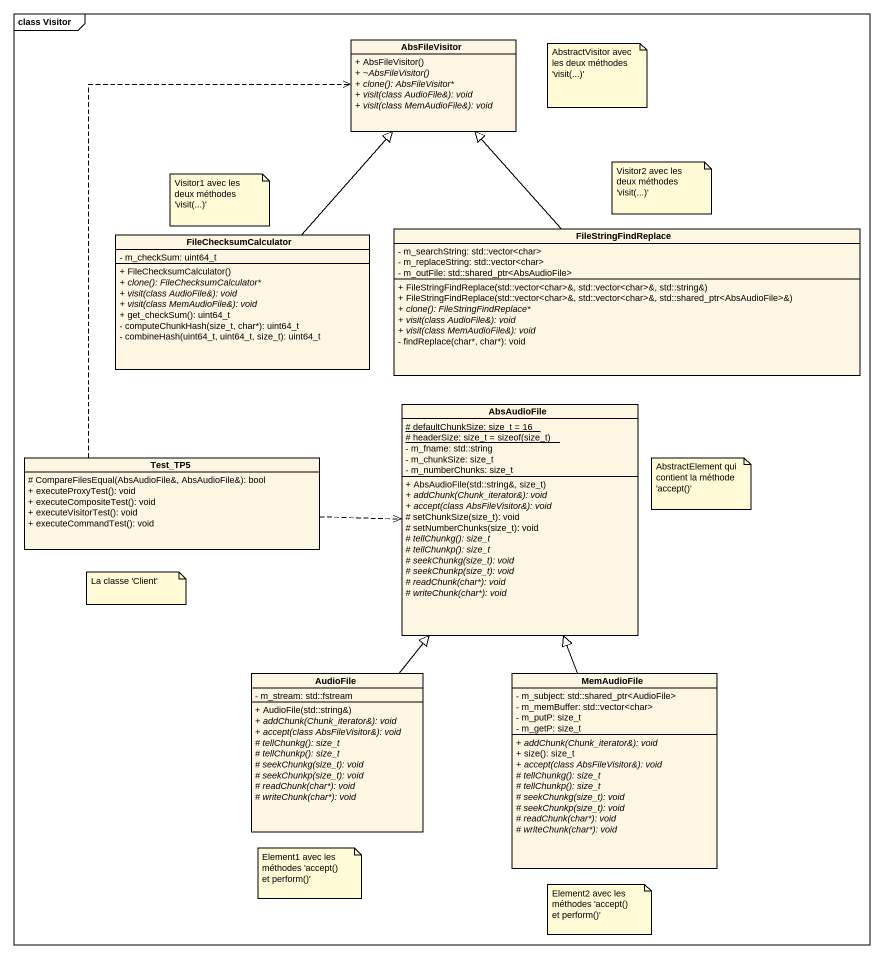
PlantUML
@startuml
mainframe class Visitor
hide circle
hide empty members
skinparam classAttributeIconSize 0
class AbsFileVisitor {
  + AbsFileVisitor()
  {abstract} + ~AbsFileVisitor()
  {abstract} + clone(): AbsFileVisitor*
  {abstract} + visit(class AudioFile&): void
  {abstract} + visit(class MemAudioFile&): void
}
class FileChecksumCalculator {
  - m_checkSum: uint64_t
  + FileChecksumCalculator()
  {abstract} + clone(): FileChecksumCalculator*
  {abstract} + visit(class AudioFile&): void
  {abstract} + visit(class MemAudioFile&): void
  + get_checkSum(): uint64_t
  - computeChunkHash(size_t, char*): uint64_t
  - combineHash(uint64_t, uint64_t, size_t): uint64_t
}
class FileStringFindReplace {
  - m_searchString: std::vector<char>
  - m_replaceString: std::vector<char>
  - m_outFile: std::shared_ptr<AbsAudioFile>
  + FileStringFindReplace(std::vector<char>&, std::vector<char>&, std::string&)
  + FileStringFindReplace(std::vector<char>&, std::vector<char>&, std::shared_ptr<AbsAudioFile>&)
  {abstract} + clone(): FileStringFindReplace*
  {abstract} + visit(class AudioFile&): void
  {abstract} + visit(class MemAudioFile&): void
  - findReplace(char*, char*): void
}
class AbsAudioFile {
  {static} # defaultChunkSize: size_t = 16
  {static} {field} # headerSize: size_t = sizeof(size_t)
  - m_fname: std::string
  - m_chunkSize: size_t
  - m_numberChunks: size_t
  + AbsAudioFile(std::string&, size_t)
  {abstract} + addChunk(Chunk_iterator&): void
  {abstract} + accept(class AbsFileVisitor&): void
  # setChunkSize(size_t): void
  # setNumberChunks(size_t): void
  {abstract} # tellChunkg(): size_t
  {abstract} # tellChunkp(): size_t
  {abstract} # seekChunkg(size_t): void
  {abstract} # seekChunkp(size_t): void
  {abstract} # readChunk(char*): void
  {abstract} # writeChunk(char*): void
}
class Test_TP5 {
  # CompareFilesEqual(AbsAudioFile&, AbsAudioFile&): bool
  + executeProxyTest(): void
  + executeCompositeTest(): void
  + executeVisitorTest(): void
  + executeCommandTest(): void
}
class AudioFile {
  - m_stream: std::fstream
  + AudioFile(std::string&)
  {abstract} + addChunk(Chunk_iterator&): void
  {abstract} + accept(class AbsFileVisitor&): void
  {abstract} # tellChunkg(): size_t
  {abstract} # tellChunkp(): size_t
  {abstract} # seekChunkg(size_t): void
  {abstract} # seekChunkp(size_t): void
  {abstract} # readChunk(char*): void
  {abstract} # writeChunk(char*): void
}
class MemAudioFile {
  - m_subject: std::shared_ptr<AudioFile>
  - m_memBuffer: std::vector<char>
  - m_putP: size_t
  - m_getP: size_t
  {abstract} + addChunk(Chunk_iterator&): void
  + size(): size_t
  {abstract} + accept(class AbsFileVisitor&): void
  {abstract} # tellChunkg(): size_t
  {abstract} # tellChunkp(): size_t
  {abstract} # seekChunkg(size_t): void
  {abstract} # seekChunkp(size_t): void
  {abstract} # readChunk(char*): void
  {abstract} # writeChunk(char*): void
}
FileChecksumCalculator -up-|> AbsFileVisitor
FileStringFindReplace -up-|> AbsFileVisitor
Test_TP5 .up.> AbsFileVisitor
Test_TP5 .right.> AbsAudioFile
AudioFile -up-|> AbsAudioFile
MemAudioFile -up-|> AbsAudioFile
note as N1
  AbstractVisitor avec les deux méthodes 'visit(...)'
end note
note as N2
  Visitor1 avec les deux méthodes 'visit(...)'
end note
note as N3
  Visitor2 avec les deux méthodes 'visit(...)'
end note
note as N4
  AbstractElement qui contient la méthode 'accept()'
end note
note as N5
  La classe 'Client'
end note
note as N6
  Element1 avec les méthodes 'accept() et perform()'
end note
note as N7
  Element2 avec les méthodes 'accept() et perform()'
end note
@enduml
